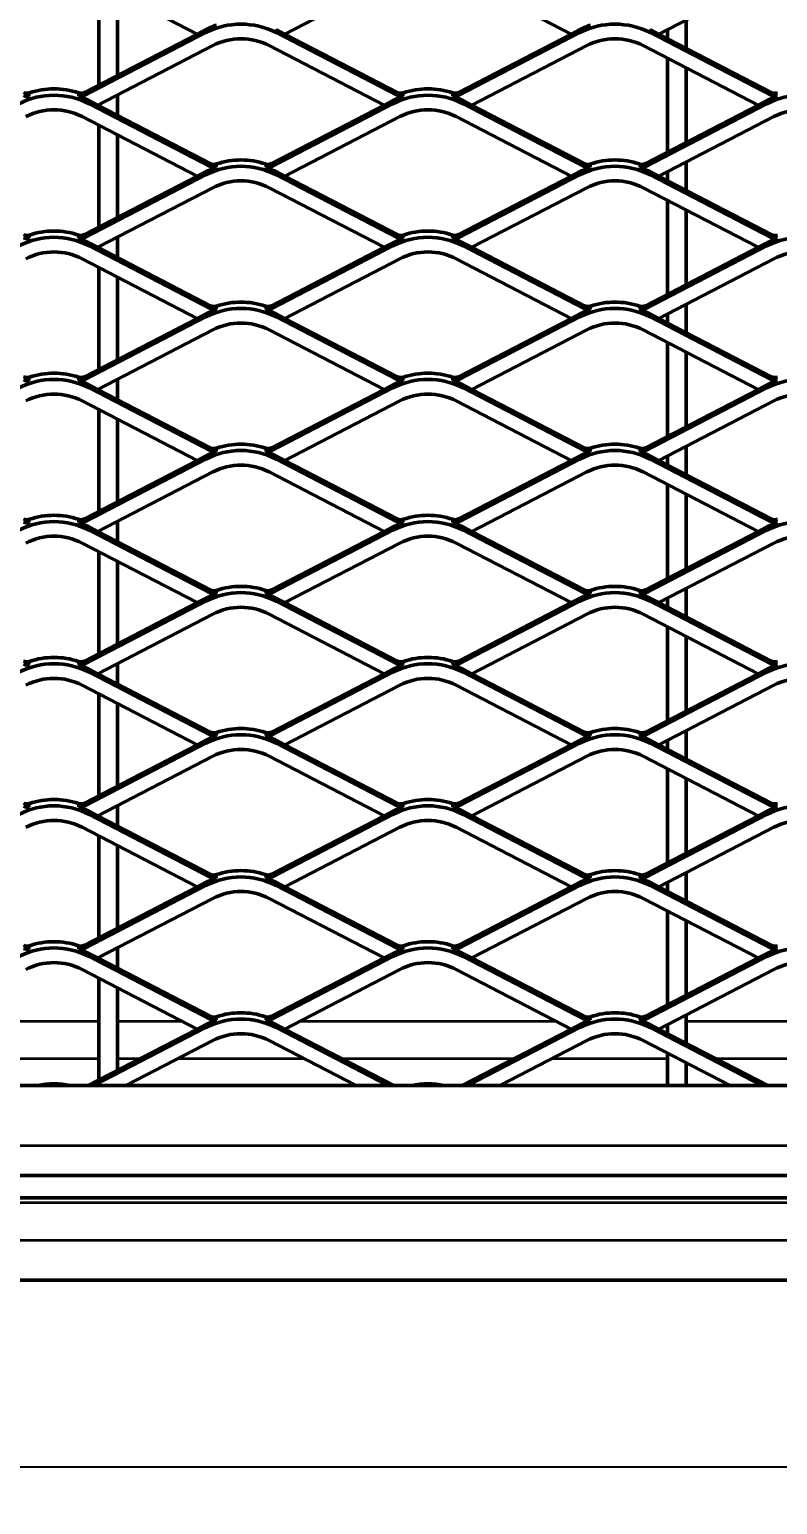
# Model space of a CAD drawing. Header units: millimetres. Extents: x 0 to 1485, y 0 to 1050.
# Drawn here: x 221.4 to 321.4, y 356 to 553.2 of the extents above; entities that cross this region are included whole.
import ezdxf

# ---------------------------------------------------------------- set-up
doc = ezdxf.new("R2010")
doc.units = ezdxf.units.MM
doc.header["$LTSCALE"] = 2.5
for name, color, linetype, lineweight in [('Bemaßung (ISO)', 7, 'Continuous', 25), ('Sichtbar (ISO)', 7, 'Continuous', 50), ('Sichtbar schmal (ISO)', 7, 'Continuous', 35)]:
    doc.layers.add(name, color=color, linetype=linetype, lineweight=lineweight)
doc.styles.add('TXT 3_5', font='isocpeur.ttf')
doc.dimstyles.new('Anrin Standard (DIN)', dxfattribs={"dimscale": 2.5, "dimtxt": 3.5, "dimasz": 2.5, "dimexe": 2, "dimexo": 0, "dimgap": 0.8, "dimtad": 1, "dimrnd": 1e-08, "dimtxsty": 'TXT 3_5', "dimcen": 0.09, "dimdle": 10, "dimclrd": 256, "dimclre": 256, "dimclrt": 256, "dimadec": 0, "dimazin": 2, "dimtfac": 0.714286, "dimtmove": 0, "dimatfit": 3, "dimfxl": 1, "dimtolj": 1, "dimlwd": -1, "dimlwe": -1, "dimarcsym": 0})

# ---------------------------------------------------------------- blocks, each defined once
blk = doc.blocks.new('*D17')
at = {"layer": 'Bemaßung (ISO)', "transparency": 16777216}
for p, q in [((108.71, 386.01), (108.71, 356.01)), ((706.71, 386.01), (706.71, 356.01)), ((700.46, 361.01), (114.96, 361.01))]:
    blk.add_line(p, q, dxfattribs=at)
for points in [[(114.96, 362.06), (114.96, 359.97), (108.71, 361.01)], [(700.46, 362.06), (700.46, 359.97), (706.71, 361.01)]]:
    blk.add_solid(points, dxfattribs=at)
at = {"layer": 'Defpoints', "color": 0, "transparency": 16777216}
for p in [(108.71, 386.01), (706.71, 386.01), (108.71, 361.01)]:
    blk.add_point(p, dxfattribs=at)
at = {"layer": 'Bemaßung (ISO)', "transparency": 16777216, "insert": (399.4, 371.76), "char_height": 8.75, "attachment_point": 1, "style": 'TXT 3_5'}
blk.add_mtext('\\A1;600', dxfattribs=at)

msp = doc.modelspace()

# ---------------------------------------------------------------- linework, layer by layer
at = {"layer": 'Sichtbar (ISO)'}
for p, q in [((243.8402, 552.5751), (228.461, 560.5437)), ((270.9681, 560.5437), (255.5888, 552.5751)), ((293.8402, 552.5751), (278.461, 560.5437)), ((320.9681, 560.5437), (305.5888, 552.5751)), ((230.7145, 559.3761), (230.7145, 545.7741)), ((233.2145, 547.0695), (233.2145, 558.0807)), ((309.2145, 550.6965), (309.2145, 554.4537)), ((245.0314, 552.7713), (228.7828, 544.3522)), ((243.8402, 552.5751), (228.7828, 544.7732)), ((245.0314, 553.1923), (243.8402, 552.5751)), ((255.5888, 552.5751), (254.3976, 553.1923)), ((270.6462, 544.3522), (254.3976, 552.7713)), ((270.6462, 544.7732), (255.5888, 552.5751)), ((295.0314, 552.7713), (278.7828, 544.3522)), ((293.8402, 552.5751), (278.7828, 544.7732)), ((295.0314, 553.1923), (293.8402, 552.5751)), ((305.5888, 552.5751), (304.3976, 553.1923)), ((320.6462, 544.3522), (304.3976, 552.7713)), ((320.6462, 544.7732), (305.5888, 552.5751)), ((306.7145, 553.1584), (306.7145, 551.9918)), ((230.5888, 543.0751), (245.9681, 551.0437)), ((253.461, 551.0437), (268.8402, 543.0751)), ((280.5888, 543.0751), (295.9681, 551.0437)), ((303.461, 551.0437), (318.8402, 543.0751)), ((306.7145, 549.3579), (306.7145, 536.7923)), ((309.2145, 538.0876), (309.2145, 548.0626)), ((233.2145, 541.7146), (233.2145, 544.4356)), ((230.5888, 543.0751), (229.3976, 543.6923)), ((229.3976, 543.2713), (245.6462, 534.8522)), ((245.6462, 535.2732), (230.5888, 543.0751)), ((230.7145, 543.1403), (230.7145, 543.01)), ((253.7828, 534.8522), (270.0314, 543.2713)), ((268.8402, 543.0751), (253.7828, 535.2732)), ((270.0314, 543.6923), (268.8402, 543.0751)), ((280.5888, 543.0751), (279.3976, 543.6923)), ((279.3976, 543.2713), (295.6462, 534.8522)), ((295.6462, 535.2732), (280.5888, 543.0751)), ((303.7828, 534.8522), (320.0314, 543.2713)), ((318.8402, 543.0751), (303.7828, 535.2732)), ((320.0314, 543.6923), (318.8402, 543.0751)), ((243.8402, 533.5751), (228.461, 541.5437)), ((230.7145, 540.3761), (230.7145, 526.7741)), ((270.9681, 541.5437), (255.5888, 533.5751)), ((293.8402, 533.5751), (278.461, 541.5437)), ((320.9681, 541.5437), (305.5888, 533.5751)), ((233.2145, 528.0695), (233.2145, 539.0807)), ((309.2145, 531.6965), (309.2145, 535.4537)), ((245.0314, 533.7713), (228.7828, 525.3522)), ((243.8402, 533.5751), (228.7828, 525.7732)), ((245.0314, 534.1923), (243.8402, 533.5751)), ((255.5888, 533.5751), (254.3976, 534.1923)), ((270.6462, 525.3522), (254.3976, 533.7713)), ((270.6462, 525.7732), (255.5888, 533.5751)), ((295.0314, 533.7713), (278.7828, 525.3522)), ((293.8402, 533.5751), (278.7828, 525.7732)), ((295.0314, 534.1923), (293.8402, 533.5751)), ((305.5888, 533.5751), (304.3976, 534.1923)), ((320.6462, 525.3522), (304.3976, 533.7713)), ((320.6462, 525.7732), (305.5888, 533.5751)), ((306.7145, 534.1584), (306.7145, 532.9918)), ((230.5888, 524.0751), (245.9681, 532.0437)), ((253.461, 532.0437), (268.8402, 524.0751)), ((280.5888, 524.0751), (295.9681, 532.0437)), ((303.461, 532.0437), (318.8402, 524.0751)), ((306.7145, 530.3579), (306.7145, 517.7923)), ((309.2145, 519.0876), (309.2145, 529.0626)), ((230.5888, 524.0751), (229.3976, 524.6923)), ((233.2145, 522.7146), (233.2145, 525.4356)), ((270.0314, 524.6923), (268.8402, 524.0751)), ((280.5888, 524.0751), (279.3976, 524.6923)), ((320.0314, 524.6923), (318.8402, 524.0751)), ((243.8402, 514.5751), (228.461, 522.5437)), ((229.3976, 524.2713), (245.6462, 515.8522)), ((245.6462, 516.2732), (230.5888, 524.0751)), ((230.7145, 524.1403), (230.7145, 524.01)), ((253.7828, 515.8522), (270.0314, 524.2713)), ((268.8402, 524.0751), (253.7828, 516.2732)), ((270.9681, 522.5437), (255.5888, 514.5751)), ((293.8402, 514.5751), (278.461, 522.5437)), ((279.3976, 524.2713), (295.6462, 515.8522)), ((295.6462, 516.2732), (280.5888, 524.0751)), ((303.7828, 515.8522), (320.0314, 524.2713)), ((318.8402, 524.0751), (303.7828, 516.2732)), ((320.9681, 522.5437), (305.5888, 514.5751)), ((230.7145, 521.3761), (230.7145, 507.7741)), ((233.2145, 509.0695), (233.2145, 520.0807)), ((245.0314, 514.7713), (228.7828, 506.3522)), ((245.0314, 515.1923), (243.8402, 514.5751)), ((255.5888, 514.5751), (254.3976, 515.1923)), ((270.6462, 506.3522), (254.3976, 514.7713)), ((295.0314, 514.7713), (278.7828, 506.3522)), ((295.0314, 515.1923), (293.8402, 514.5751)), ((305.5888, 514.5751), (304.3976, 515.1923)), ((320.6462, 506.3522), (304.3976, 514.7713)), ((306.7145, 515.1584), (306.7145, 513.9918)), ((309.2145, 512.6965), (309.2145, 516.4537)), ((243.8402, 514.5751), (228.7828, 506.7732)), ((230.5888, 505.0751), (245.9681, 513.0437)), ((253.461, 513.0437), (268.8402, 505.0751)), ((270.6462, 506.7732), (255.5888, 514.5751)), ((293.8402, 514.5751), (278.7828, 506.7732)), ((280.5888, 505.0751), (295.9681, 513.0437)), ((303.461, 513.0437), (318.8402, 505.0751)), ((320.6462, 506.7732), (305.5888, 514.5751)), ((306.7145, 511.3579), (306.7145, 498.7923)), ((309.2145, 500.0876), (309.2145, 510.0626)), ((230.5888, 505.0751), (229.3976, 505.6923)), ((229.3976, 505.2713), (245.6462, 496.8522)), ((245.6462, 497.2732), (230.5888, 505.0751)), ((230.7145, 505.1403), (230.7145, 505.01)), ((233.2145, 503.7146), (233.2145, 506.4356)), ((253.7828, 496.8522), (270.0314, 505.2713)), ((268.8402, 505.0751), (253.7828, 497.2732)), ((270.0314, 505.6923), (268.8402, 505.0751)), ((280.5888, 505.0751), (279.3976, 505.6923)), ((279.3976, 505.2713), (295.6462, 496.8522)), ((295.6462, 497.2732), (280.5888, 505.0751)), ((303.7828, 496.8522), (320.0314, 505.2713)), ((318.8402, 505.0751), (303.7828, 497.2732)), ((320.0314, 505.6923), (318.8402, 505.0751)), ((243.8402, 495.5751), (228.461, 503.5437)), ((270.9681, 503.5437), (255.5888, 495.5751)), ((293.8402, 495.5751), (278.461, 503.5437)), ((320.9681, 503.5437), (305.5888, 495.5751)), ((230.7145, 502.3761), (230.7145, 488.7741)), ((233.2145, 490.0695), (233.2145, 501.0807)), ((309.2145, 493.6965), (309.2145, 497.4537)), ((245.0314, 495.7713), (228.7828, 487.3522)), ((243.8402, 495.5751), (228.7828, 487.7732)), ((245.0314, 496.1923), (243.8402, 495.5751)), ((255.5888, 495.5751), (254.3976, 496.1923)), ((270.6462, 487.3522), (254.3976, 495.7713)), ((270.6462, 487.7732), (255.5888, 495.5751)), ((295.0314, 495.7713), (278.7828, 487.3522)), ((293.8402, 495.5751), (278.7828, 487.7732)), ((295.0314, 496.1923), (293.8402, 495.5751)), ((305.5888, 495.5751), (304.3976, 496.1923)), ((320.6462, 487.3522), (304.3976, 495.7713)), ((320.6462, 487.7732), (305.5888, 495.5751)), ((306.7145, 496.1584), (306.7145, 494.9918)), ((230.5888, 486.0751), (245.9681, 494.0437)), ((253.461, 494.0437), (268.8402, 486.0751)), ((280.5888, 486.0751), (295.9681, 494.0437)), ((303.461, 494.0437), (318.8402, 486.0751)), ((306.7145, 492.3579), (306.7145, 479.7923)), ((309.2145, 481.0876), (309.2145, 491.0626)), ((233.2145, 484.7146), (233.2145, 487.4356)), ((230.5888, 486.0751), (229.3976, 486.6923)), ((229.3976, 486.2713), (245.6462, 477.8522)), ((245.6462, 478.2732), (230.5888, 486.0751)), ((230.7145, 486.1403), (230.7145, 486.01)), ((253.7828, 477.8522), (270.0314, 486.2713)), ((268.8402, 486.0751), (253.7828, 478.2732)), ((270.0314, 486.6923), (268.8402, 486.0751)), ((280.5888, 486.0751), (279.3976, 486.6923)), ((279.3976, 486.2713), (295.6462, 477.8522)), ((295.6462, 478.2732), (280.5888, 486.0751)), ((303.7828, 477.8522), (320.0314, 486.2713)), ((318.8402, 486.0751), (303.7828, 478.2732)), ((320.0314, 486.6923), (318.8402, 486.0751)), ((243.8402, 476.5751), (228.461, 484.5437)), ((230.7145, 483.3761), (230.7145, 469.7741)), ((270.9681, 484.5437), (255.5888, 476.5751)), ((293.8402, 476.5751), (278.461, 484.5437)), ((320.9681, 484.5437), (305.5888, 476.5751)), ((233.2145, 471.0695), (233.2145, 482.0807)), ((245.0314, 477.1923), (243.8402, 476.5751)), ((255.5888, 476.5751), (254.3976, 477.1923)), ((295.0314, 477.1923), (293.8402, 476.5751)), ((305.5888, 476.5751), (304.3976, 477.1923)), ((309.2145, 474.6965), (309.2145, 478.4537)), ((245.0314, 476.7713), (228.7828, 468.3522)), ((243.8402, 476.5751), (228.7828, 468.7732)), ((270.6462, 468.3522), (254.3976, 476.7713)), ((270.6462, 468.7732), (255.5888, 476.5751)), ((295.0314, 476.7713), (278.7828, 468.3522)), ((293.8402, 476.5751), (278.7828, 468.7732)), ((320.6462, 468.3522), (304.3976, 476.7713)), ((320.6462, 468.7732), (305.5888, 476.5751)), ((306.7145, 477.1584), (306.7145, 475.9918)), ((230.5888, 467.0751), (245.9681, 475.0437)), ((253.461, 475.0437), (268.8402, 467.0751)), ((280.5888, 467.0751), (295.9681, 475.0437)), ((303.461, 475.0437), (318.8402, 467.0751)), ((306.7145, 473.3579), (306.7145, 460.7923)), ((309.2145, 462.0876), (309.2145, 472.0626)), ((230.5888, 467.0751), (229.3976, 467.6923)), ((233.2145, 465.7146), (233.2145, 468.4356)), ((270.0314, 467.6923), (268.8402, 467.0751)), ((280.5888, 467.0751), (279.3976, 467.6923)), ((320.0314, 467.6923), (318.8402, 467.0751)), ((243.8402, 457.5751), (228.461, 465.5437)), ((229.3976, 467.2713), (245.6462, 458.8522)), ((245.6462, 459.2732), (230.5888, 467.0751)), ((230.7145, 467.1403), (230.7145, 467.01)), ((253.7828, 458.8522), (270.0314, 467.2713)), ((268.8402, 467.0751), (253.7828, 459.2732)), ((270.9681, 465.5437), (255.5888, 457.5751)), ((293.8402, 457.5751), (278.461, 465.5437)), ((279.3976, 467.2713), (295.6462, 458.8522)), ((295.6462, 459.2732), (280.5888, 467.0751)), ((303.7828, 458.8522), (320.0314, 467.2713)), ((318.8402, 467.0751), (303.7828, 459.2732)), ((320.9681, 465.5437), (305.5888, 457.5751)), ((230.7145, 464.3761), (230.7145, 450.7741)), ((233.2145, 452.0695), (233.2145, 463.0807)), ((309.2145, 455.6965), (309.2145, 459.4537)), ((245.0314, 457.7713), (228.7828, 449.3522)), ((243.8402, 457.5751), (228.7828, 449.7732)), ((245.0314, 458.1923), (243.8402, 457.5751)), ((255.5888, 457.5751), (254.3976, 458.1923)), ((270.6462, 449.3522), (254.3976, 457.7713)), ((270.6462, 449.7732), (255.5888, 457.5751)), ((295.0314, 457.7713), (278.7828, 449.3522)), ((293.8402, 457.5751), (278.7828, 449.7732)), ((295.0314, 458.1923), (293.8402, 457.5751)), ((305.5888, 457.5751), (304.3976, 458.1923)), ((320.6462, 449.3522), (304.3976, 457.7713)), ((320.6462, 449.7732), (305.5888, 457.5751)), ((306.7145, 458.1584), (306.7145, 456.9918)), ((230.5888, 448.0751), (245.9681, 456.0437)), ((253.461, 456.0437), (268.8402, 448.0751)), ((280.5888, 448.0751), (295.9681, 456.0437)), ((303.461, 456.0437), (318.8402, 448.0751)), ((306.7145, 454.3579), (306.7145, 441.7923)), ((309.2145, 443.0876), (309.2145, 453.0626)), ((230.5888, 448.0751), (229.3976, 448.6923)), ((229.3976, 448.2713), (245.6462, 439.8522)), ((245.6462, 440.2732), (230.5888, 448.0751)), ((230.7145, 448.1403), (230.7145, 448.01)), ((233.2145, 446.7146), (233.2145, 449.4356)), ((253.7828, 439.8522), (270.0314, 448.2713)), ((268.8402, 448.0751), (253.7828, 440.2732)), ((270.0314, 448.6923), (268.8402, 448.0751)), ((280.5888, 448.0751), (279.3976, 448.6923)), ((279.3976, 448.2713), (295.6462, 439.8522)), ((295.6462, 440.2732), (280.5888, 448.0751)), ((303.7828, 439.8522), (320.0314, 448.2713)), ((318.8402, 448.0751), (303.7828, 440.2732)), ((320.0314, 448.6923), (318.8402, 448.0751)), ((243.8402, 438.5751), (228.461, 446.5437)), ((270.9681, 446.5437), (255.5888, 438.5751)), ((293.8402, 438.5751), (278.461, 446.5437)), ((320.9681, 446.5437), (305.5888, 438.5751)), ((230.7145, 445.3761), (230.7145, 431.7741)), ((233.2145, 433.0695), (233.2145, 444.0807)), ((309.2145, 436.6965), (309.2145, 440.4537)), ((245.0314, 438.7713), (228.7828, 430.3522)), ((243.8402, 438.5751), (228.7828, 430.7732)), ((245.0314, 439.1923), (243.8402, 438.5751)), ((255.5888, 438.5751), (254.3976, 439.1923)), ((270.6462, 430.3522), (254.3976, 438.7713)), ((270.6462, 430.7732), (255.5888, 438.5751)), ((295.0314, 438.7713), (278.7828, 430.3522)), ((293.8402, 438.5751), (278.7828, 430.7732)), ((295.0314, 439.1923), (293.8402, 438.5751)), ((305.5888, 438.5751), (304.3976, 439.1923)), ((320.6462, 430.3522), (304.3976, 438.7713)), ((320.6462, 430.7732), (305.5888, 438.5751)), ((306.7145, 439.1584), (306.7145, 437.9918)), ((230.5888, 429.0751), (245.9681, 437.0437)), ((253.461, 437.0437), (268.8402, 429.0751)), ((280.5888, 429.0751), (295.9681, 437.0437)), ((303.461, 437.0437), (318.8402, 429.0751)), ((306.7145, 435.3579), (306.7145, 422.7923)), ((309.2145, 424.0876), (309.2145, 434.0626)), ((233.2145, 427.7146), (233.2145, 430.4356)), ((230.5888, 429.0751), (229.3976, 429.6923)), ((229.3976, 429.2713), (245.6462, 420.8522)), ((245.6462, 421.2732), (230.5888, 429.0751)), ((230.7145, 429.1403), (230.7145, 429.01)), ((253.7828, 420.8522), (270.0314, 429.2713)), ((268.8402, 429.0751), (253.7828, 421.2732)), ((270.0314, 429.6923), (268.8402, 429.0751)), ((280.5888, 429.0751), (279.3976, 429.6923)), ((279.3976, 429.2713), (295.6462, 420.8522)), ((295.6462, 421.2732), (280.5888, 429.0751)), ((303.7828, 420.8522), (320.0314, 429.2713)), ((318.8402, 429.0751), (303.7828, 421.2732)), ((320.0314, 429.6923), (318.8402, 429.0751)), ((243.8402, 419.5751), (228.461, 427.5437)), ((230.7145, 426.3761), (230.7145, 412.7741)), ((270.9681, 427.5437), (255.5888, 419.5751)), ((293.8402, 419.5751), (278.461, 427.5437)), ((320.9681, 427.5437), (305.5888, 419.5751)), ((233.2145, 414.0695), (233.2145, 425.0807)), ((245.0314, 420.1923), (243.8402, 419.5751)), ((255.5888, 419.5751), (254.3976, 420.1923)), ((295.0314, 420.1923), (293.8402, 419.5751)), ((305.5888, 419.5751), (304.3976, 420.1923)), ((306.7145, 420.1584), (306.7145, 418.9918)), ((309.2145, 417.6965), (309.2145, 421.4537)), ((243.8402, 419.5751), (229.2485, 412.0145)), ((245.0314, 419.7713), (230.0611, 412.0145)), ((234.3318, 412.0145), (245.9681, 418.0437)), ((253.461, 418.0437), (265.0972, 412.0145)), ((269.3679, 412.0145), (254.3976, 419.7713)), ((270.1805, 412.0145), (255.5888, 419.5751)), ((293.8402, 419.5751), (279.2485, 412.0145)), ((295.0314, 419.7713), (280.0611, 412.0145)), ((284.3318, 412.0145), (295.9681, 418.0437)), ((303.461, 418.0437), (315.0972, 412.0145)), ((319.3679, 412.0145), (304.3976, 419.7713)), ((320.1805, 412.0145), (305.5888, 419.5751)), ((306.7145, 416.3579), (306.7145, 412.0145)), ((309.2145, 412.0145), (309.2145, 415.0626)), ((132.7145, 412.0145), (682.7145, 412.0145)), ((120.7145, 400.0145), (694.7145, 400.0145)), ((118.7145, 397.0145), (696.7145, 397.0145)), ((706.7145, 386.0145), (108.7145, 386.0145))]:
    msp.add_line(p, q, dxfattribs=at)
for centre, major_axis, start_param, end_param in [((249.7145, 544.1336), (-10, 0), 4.22501539, 5.19976257), ((299.7145, 544.1336), (-10, 0), 4.22501539, 5.19976257), ((249.7145, 544.5547), (-10, 0), 5.04580489, 5.19976257), ((249.7145, 544.1336), (8, 0), 1.08342274, 2.05816992), ((299.7145, 544.5547), (-10, 0), 5.04580489, 5.19976257), ((299.7145, 544.1336), (8, 0), 1.08342274, 2.05816992), ((224.7145, 534.6336), (10, 0), 1.08342274, 2.05816992), ((221.1145, 545.637), (-1, 0), 1.08342274, 1.90421224), ((221.1145, 545.216), (-1, 0), 1.08342274, 1.90421224), ((224.7145, 535.4757), (-10, 0), 4.37897307, 5.04580489), ((228.3145, 545.637), (-1, 0), 1.23738042, 2.05816992), ((228.3145, 545.216), (-1, 0), 1.23738042, 2.05816992), ((224.7145, 535.0547), (-10, 0), 4.22501539, 4.37897307), ((274.7145, 534.6336), (10, 0), 1.08342274, 2.05816992), ((274.7145, 535.0547), (-10, 0), 5.04580489, 5.19976257), ((271.1145, 545.637), (-1, 0), 1.08342274, 1.90421224), ((271.1145, 545.216), (-1, 0), 1.08342274, 1.90421224), ((274.7145, 535.4757), (-10, 0), 4.37897307, 5.04580489), ((278.3145, 545.637), (-1, 0), 1.23738042, 2.05816992), ((278.3145, 545.216), (-1, 0), 1.23738042, 2.05816992), ((274.7145, 535.0547), (-10, 0), 4.22501539, 4.37897307), ((324.7145, 534.6336), (10, 0), 1.08342274, 2.05816992), ((324.7145, 535.0547), (-10, 0), 5.04580489, 5.19976257), ((321.1145, 545.637), (-1, 0), 1.08342274, 1.90421224), ((321.1145, 545.216), (-1, 0), 1.08342274, 1.90421224), ((224.7145, 534.6336), (-8, 0), 4.22501539, 5.19976257), ((274.7145, 534.6336), (-8, 0), 4.22501539, 5.19976257), ((324.7145, 534.6336), (-8, 0), 4.22501539, 5.19976257), ((249.7145, 525.1336), (-10, 0), 4.22501539, 5.19976257), ((249.7145, 525.5547), (-10, 0), 5.04580489, 5.19976257), ((246.1145, 536.137), (-1, 0), 1.08342274, 1.90421224), ((246.1145, 535.716), (1, 0), 4.22501539, 5.04580489), ((249.7145, 525.9757), (-10, 0), 4.37897307, 5.04580489), ((253.3145, 536.137), (-1, 0), 1.23738042, 2.05816992), ((253.3145, 535.716), (1, 0), 4.37897307, 5.19976257), ((249.7145, 525.5547), (-10, 0), 4.22501539, 4.37897307), ((299.7145, 525.1336), (-10, 0), 4.22501539, 5.19976257), ((299.7145, 525.5547), (-10, 0), 5.04580489, 5.19976257), ((296.1145, 536.137), (-1, 0), 1.08342274, 1.90421224), ((296.1145, 535.716), (1, 0), 4.22501539, 5.04580489), ((299.7145, 525.9757), (-10, 0), 4.37897307, 5.04580489), ((303.3145, 536.137), (-1, 0), 1.23738042, 2.05816992), ((303.3145, 535.716), (1, 0), 4.37897307, 5.19976257), ((299.7145, 525.5547), (-10, 0), 4.22501539, 4.37897307), ((249.7145, 525.1336), (8, 0), 1.08342274, 2.05816992), ((299.7145, 525.1336), (8, 0), 1.08342274, 2.05816992), ((224.7145, 515.6336), (10, 0), 1.08342274, 2.05816992), ((221.1145, 526.637), (-1, 0), 1.08342274, 1.90421224), ((221.1145, 526.216), (-1, 0), 1.08342274, 1.90421224), ((224.7145, 516.4757), (-10, 0), 4.37897307, 5.04580489), ((228.3145, 526.637), (-1, 0), 1.23738042, 2.05816992), ((228.3145, 526.216), (-1, 0), 1.23738042, 2.05816992), ((224.7145, 516.0547), (-10, 0), 4.22501539, 4.37897307), ((274.7145, 515.6336), (10, 0), 1.08342274, 2.05816992), ((274.7145, 516.0547), (-10, 0), 5.04580489, 5.19976257), ((271.1145, 526.637), (-1, 0), 1.08342274, 1.90421224), ((271.1145, 526.216), (-1, 0), 1.08342274, 1.90421224), ((274.7145, 516.4757), (-10, 0), 4.37897307, 5.04580489), ((278.3145, 526.637), (-1, 0), 1.23738042, 2.05816992), ((278.3145, 526.216), (-1, 0), 1.23738042, 2.05816992), ((274.7145, 516.0547), (-10, 0), 4.22501539, 4.37897307), ((324.7145, 515.6336), (10, 0), 1.08342274, 2.05816992), ((324.7145, 516.0547), (-10, 0), 5.04580489, 5.19976257), ((321.1145, 526.637), (-1, 0), 1.08342274, 1.90421224), ((321.1145, 526.216), (-1, 0), 1.08342274, 1.90421224), ((224.7145, 515.6336), (-8, 0), 4.22501539, 5.19976257), ((274.7145, 515.6336), (-8, 0), 4.22501539, 5.19976257), ((324.7145, 515.6336), (-8, 0), 4.22501539, 5.19976257), ((249.7145, 506.9757), (-10, 0), 4.37897307, 5.04580489), ((299.7145, 506.9757), (-10, 0), 4.37897307, 5.04580489), ((249.7145, 506.1336), (-10, 0), 4.22501539, 5.19976257), ((249.7145, 506.5547), (-10, 0), 5.04580489, 5.19976257), ((246.1145, 517.137), (-1, 0), 1.08342274, 1.90421224), ((246.1145, 516.716), (1, 0), 4.22501539, 5.04580489), ((253.3145, 517.137), (-1, 0), 1.23738042, 2.05816992), ((253.3145, 516.716), (1, 0), 4.37897307, 5.19976257), ((249.7145, 506.5547), (-10, 0), 4.22501539, 4.37897307), ((299.7145, 506.1336), (-10, 0), 4.22501539, 5.19976257), ((299.7145, 506.5547), (-10, 0), 5.04580489, 5.19976257), ((296.1145, 517.137), (-1, 0), 1.08342274, 1.90421224), ((296.1145, 516.716), (1, 0), 4.22501539, 5.04580489), ((303.3145, 517.137), (-1, 0), 1.23738042, 2.05816992), ((303.3145, 516.716), (1, 0), 4.37897307, 5.19976257), ((299.7145, 506.5547), (-10, 0), 4.22501539, 4.37897307), ((249.7145, 506.1336), (8, 0), 1.08342274, 2.05816992), ((299.7145, 506.1336), (8, 0), 1.08342274, 2.05816992), ((224.7145, 496.6336), (10, 0), 1.08342274, 2.05816992), ((221.1145, 507.637), (-1, 0), 1.08342274, 1.90421224), ((224.7145, 497.4757), (-10, 0), 4.37897307, 5.04580489), ((228.3145, 507.637), (-1, 0), 1.23738042, 2.05816992), ((274.7145, 496.6336), (10, 0), 1.08342274, 2.05816992), ((271.1145, 507.637), (-1, 0), 1.08342274, 1.90421224), ((274.7145, 497.4757), (-10, 0), 4.37897307, 5.04580489), ((278.3145, 507.637), (-1, 0), 1.23738042, 2.05816992), ((324.7145, 496.6336), (10, 0), 1.08342274, 2.05816992), ((321.1145, 507.637), (-1, 0), 1.08342274, 1.90421224), ((221.1145, 507.216), (-1, 0), 1.08342274, 1.90421224), ((228.3145, 507.216), (-1, 0), 1.23738042, 2.05816992), ((224.7145, 497.0547), (-10, 0), 4.22501539, 4.37897307), ((274.7145, 497.0547), (-10, 0), 5.04580489, 5.19976257), ((271.1145, 507.216), (-1, 0), 1.08342274, 1.90421224), ((278.3145, 507.216), (-1, 0), 1.23738042, 2.05816992), ((274.7145, 497.0547), (-10, 0), 4.22501539, 4.37897307), ((324.7145, 497.0547), (-10, 0), 5.04580489, 5.19976257), ((321.1145, 507.216), (-1, 0), 1.08342274, 1.90421224), ((224.7145, 496.6336), (-8, 0), 4.22501539, 5.19976257), ((274.7145, 496.6336), (-8, 0), 4.22501539, 5.19976257), ((324.7145, 496.6336), (-8, 0), 4.22501539, 5.19976257), ((249.7145, 487.1336), (-10, 0), 4.22501539, 5.19976257), ((246.1145, 498.137), (-1, 0), 1.08342274, 1.90421224), ((249.7145, 487.9757), (-10, 0), 4.37897307, 5.04580489), ((253.3145, 498.137), (-1, 0), 1.23738042, 2.05816992), ((299.7145, 487.1336), (-10, 0), 4.22501539, 5.19976257), ((296.1145, 498.137), (-1, 0), 1.08342274, 1.90421224), ((299.7145, 487.9757), (-10, 0), 4.37897307, 5.04580489), ((303.3145, 498.137), (-1, 0), 1.23738042, 2.05816992), ((249.7145, 487.5547), (-10, 0), 5.04580489, 5.19976257), ((246.1145, 497.716), (1, 0), 4.22501539, 5.04580489), ((249.7145, 487.1336), (8, 0), 1.08342274, 2.05816992), ((253.3145, 497.716), (1, 0), 4.37897307, 5.19976257), ((249.7145, 487.5547), (-10, 0), 4.22501539, 4.37897307), ((299.7145, 487.5547), (-10, 0), 5.04580489, 5.19976257), ((296.1145, 497.716), (1, 0), 4.22501539, 5.04580489), ((299.7145, 487.1336), (8, 0), 1.08342274, 2.05816992), ((303.3145, 497.716), (1, 0), 4.37897307, 5.19976257), ((299.7145, 487.5547), (-10, 0), 4.22501539, 4.37897307), ((224.7145, 477.6336), (10, 0), 1.08342274, 2.05816992), ((221.1145, 488.637), (-1, 0), 1.08342274, 1.90421224), ((221.1145, 488.216), (-1, 0), 1.08342274, 1.90421224), ((224.7145, 478.4757), (-10, 0), 4.37897307, 5.04580489), ((228.3145, 488.637), (-1, 0), 1.23738042, 2.05816992), ((228.3145, 488.216), (-1, 0), 1.23738042, 2.05816992), ((224.7145, 478.0547), (-10, 0), 4.22501539, 4.37897307), ((274.7145, 477.6336), (10, 0), 1.08342274, 2.05816992), ((274.7145, 478.0547), (-10, 0), 5.04580489, 5.19976257), ((271.1145, 488.637), (-1, 0), 1.08342274, 1.90421224), ((271.1145, 488.216), (-1, 0), 1.08342274, 1.90421224), ((274.7145, 478.4757), (-10, 0), 4.37897307, 5.04580489), ((278.3145, 488.637), (-1, 0), 1.23738042, 2.05816992), ((278.3145, 488.216), (-1, 0), 1.23738042, 2.05816992), ((274.7145, 478.0547), (-10, 0), 4.22501539, 4.37897307), ((324.7145, 477.6336), (10, 0), 1.08342274, 2.05816992), ((324.7145, 478.0547), (-10, 0), 5.04580489, 5.19976257), ((321.1145, 488.637), (-1, 0), 1.08342274, 1.90421224), ((321.1145, 488.216), (-1, 0), 1.08342274, 1.90421224), ((224.7145, 477.6336), (-8, 0), 4.22501539, 5.19976257), ((274.7145, 477.6336), (-8, 0), 4.22501539, 5.19976257), ((324.7145, 477.6336), (-8, 0), 4.22501539, 5.19976257), ((249.7145, 468.1336), (-10, 0), 4.22501539, 5.19976257), ((249.7145, 468.5547), (-10, 0), 5.04580489, 5.19976257), ((246.1145, 479.137), (-1, 0), 1.08342274, 1.90421224), ((246.1145, 478.716), (1, 0), 4.22501539, 5.04580489), ((249.7145, 468.9757), (-10, 0), 4.37897307, 5.04580489), ((253.3145, 479.137), (-1, 0), 1.23738042, 2.05816992), ((253.3145, 478.716), (1, 0), 4.37897307, 5.19976257), ((249.7145, 468.5547), (-10, 0), 4.22501539, 4.37897307), ((299.7145, 468.1336), (-10, 0), 4.22501539, 5.19976257), ((299.7145, 468.5547), (-10, 0), 5.04580489, 5.19976257), ((296.1145, 479.137), (-1, 0), 1.08342274, 1.90421224), ((296.1145, 478.716), (1, 0), 4.22501539, 5.04580489), ((299.7145, 468.9757), (-10, 0), 4.37897307, 5.04580489), ((303.3145, 479.137), (-1, 0), 1.23738042, 2.05816992), ((303.3145, 478.716), (1, 0), 4.37897307, 5.19976257), ((299.7145, 468.5547), (-10, 0), 4.22501539, 4.37897307), ((249.7145, 468.1336), (8, 0), 1.08342274, 2.05816992), ((299.7145, 468.1336), (8, 0), 1.08342274, 2.05816992), ((224.7145, 459.4757), (-10, 0), 4.37897307, 5.04580489), ((274.7145, 459.4757), (-10, 0), 4.37897307, 5.04580489), ((224.7145, 458.6336), (10, 0), 1.08342274, 2.05816992), ((221.1145, 469.637), (-1, 0), 1.08342274, 1.90421224), ((221.1145, 469.216), (-1, 0), 1.08342274, 1.90421224), ((228.3145, 469.637), (-1, 0), 1.23738042, 2.05816992), ((228.3145, 469.216), (-1, 0), 1.23738042, 2.05816992), ((224.7145, 459.0547), (-10, 0), 4.22501539, 4.37897307), ((274.7145, 458.6336), (10, 0), 1.08342274, 2.05816992), ((274.7145, 459.0547), (-10, 0), 5.04580489, 5.19976257), ((271.1145, 469.637), (-1, 0), 1.08342274, 1.90421224), ((271.1145, 469.216), (-1, 0), 1.08342274, 1.90421224), ((278.3145, 469.637), (-1, 0), 1.23738042, 2.05816992), ((278.3145, 469.216), (-1, 0), 1.23738042, 2.05816992), ((274.7145, 459.0547), (-10, 0), 4.22501539, 4.37897307), ((324.7145, 458.6336), (10, 0), 1.08342274, 2.05816992), ((324.7145, 459.0547), (-10, 0), 5.04580489, 5.19976257), ((321.1145, 469.637), (-1, 0), 1.08342274, 1.90421224), ((321.1145, 469.216), (-1, 0), 1.08342274, 1.90421224), ((224.7145, 458.6336), (-8, 0), 4.22501539, 5.19976257), ((274.7145, 458.6336), (-8, 0), 4.22501539, 5.19976257), ((324.7145, 458.6336), (-8, 0), 4.22501539, 5.19976257), ((249.7145, 449.9757), (-10, 0), 4.37897307, 5.04580489), ((299.7145, 449.9757), (-10, 0), 4.37897307, 5.04580489), ((249.7145, 449.1336), (-10, 0), 4.22501539, 5.19976257), ((249.7145, 449.5547), (-10, 0), 5.04580489, 5.19976257), ((246.1145, 460.137), (-1, 0), 1.08342274, 1.90421224), ((246.1145, 459.716), (1, 0), 4.22501539, 5.04580489), ((253.3145, 460.137), (-1, 0), 1.23738042, 2.05816992), ((253.3145, 459.716), (1, 0), 4.37897307, 5.19976257), ((249.7145, 449.5547), (-10, 0), 4.22501539, 4.37897307), ((299.7145, 449.1336), (-10, 0), 4.22501539, 5.19976257), ((299.7145, 449.5547), (-10, 0), 5.04580489, 5.19976257), ((296.1145, 460.137), (-1, 0), 1.08342274, 1.90421224), ((296.1145, 459.716), (1, 0), 4.22501539, 5.04580489), ((303.3145, 460.137), (-1, 0), 1.23738042, 2.05816992), ((303.3145, 459.716), (1, 0), 4.37897307, 5.19976257), ((299.7145, 449.5547), (-10, 0), 4.22501539, 4.37897307), ((249.7145, 449.1336), (8, 0), 1.08342274, 2.05816992), ((299.7145, 449.1336), (8, 0), 1.08342274, 2.05816992), ((224.7145, 439.6336), (10, 0), 1.08342274, 2.05816992), ((221.1145, 450.637), (-1, 0), 1.08342274, 1.90421224), ((224.7145, 440.4757), (-10, 0), 4.37897307, 5.04580489), ((228.3145, 450.637), (-1, 0), 1.23738042, 2.05816992), ((274.7145, 439.6336), (10, 0), 1.08342274, 2.05816992), ((271.1145, 450.637), (-1, 0), 1.08342274, 1.90421224), ((274.7145, 440.4757), (-10, 0), 4.37897307, 5.04580489), ((278.3145, 450.637), (-1, 0), 1.23738042, 2.05816992), ((324.7145, 439.6336), (10, 0), 1.08342274, 2.05816992), ((321.1145, 450.637), (-1, 0), 1.08342274, 1.90421224), ((221.1145, 450.216), (-1, 0), 1.08342274, 1.90421224), ((224.7145, 439.6336), (-8, 0), 4.22501539, 5.19976257), ((228.3145, 450.216), (-1, 0), 1.23738042, 2.05816992), ((224.7145, 440.0547), (-10, 0), 4.22501539, 4.37897307), ((274.7145, 440.0547), (-10, 0), 5.04580489, 5.19976257), ((271.1145, 450.216), (-1, 0), 1.08342274, 1.90421224), ((274.7145, 439.6336), (-8, 0), 4.22501539, 5.19976257), ((278.3145, 450.216), (-1, 0), 1.23738042, 2.05816992), ((274.7145, 440.0547), (-10, 0), 4.22501539, 4.37897307), ((324.7145, 440.0547), (-10, 0), 5.04580489, 5.19976257), ((321.1145, 450.216), (-1, 0), 1.08342274, 1.90421224), ((324.7145, 439.6336), (-8, 0), 4.22501539, 5.19976257), ((249.7145, 430.1336), (-10, 0), 4.22501539, 5.19976257), ((249.7145, 430.5547), (-10, 0), 5.04580489, 5.19976257), ((246.1145, 441.137), (-1, 0), 1.08342274, 1.90421224), ((246.1145, 440.716), (1, 0), 4.22501539, 5.04580489), ((249.7145, 430.9757), (-10, 0), 4.37897307, 5.04580489), ((253.3145, 441.137), (-1, 0), 1.23738042, 2.05816992), ((253.3145, 440.716), (1, 0), 4.37897307, 5.19976257), ((249.7145, 430.5547), (-10, 0), 4.22501539, 4.37897307), ((299.7145, 430.1336), (-10, 0), 4.22501539, 5.19976257), ((299.7145, 430.5547), (-10, 0), 5.04580489, 5.19976257), ((296.1145, 441.137), (-1, 0), 1.08342274, 1.90421224), ((296.1145, 440.716), (1, 0), 4.22501539, 5.04580489), ((299.7145, 430.9757), (-10, 0), 4.37897307, 5.04580489), ((303.3145, 441.137), (-1, 0), 1.23738042, 2.05816992), ((303.3145, 440.716), (1, 0), 4.37897307, 5.19976257), ((299.7145, 430.5547), (-10, 0), 4.22501539, 4.37897307), ((249.7145, 430.1336), (8, 0), 1.08342274, 2.05816992), ((299.7145, 430.1336), (8, 0), 1.08342274, 2.05816992), ((224.7145, 420.6336), (10, 0), 1.08342274, 2.05816992), ((221.1145, 431.637), (-1, 0), 1.08342274, 1.90421224), ((221.1145, 431.216), (-1, 0), 1.08342274, 1.90421224), ((224.7145, 421.4757), (-10, 0), 4.37897307, 5.04580489), ((228.3145, 431.637), (-1, 0), 1.23738042, 2.05816992), ((228.3145, 431.216), (-1, 0), 1.23738042, 2.05816992), ((224.7145, 421.0547), (-10, 0), 4.22501539, 4.37897307), ((274.7145, 420.6336), (10, 0), 1.08342274, 2.05816992), ((274.7145, 421.0547), (-10, 0), 5.04580489, 5.19976257), ((271.1145, 431.637), (-1, 0), 1.08342274, 1.90421224), ((271.1145, 431.216), (-1, 0), 1.08342274, 1.90421224), ((274.7145, 421.4757), (-10, 0), 4.37897307, 5.04580489), ((278.3145, 431.637), (-1, 0), 1.23738042, 2.05816992), ((278.3145, 431.216), (-1, 0), 1.23738042, 2.05816992), ((274.7145, 421.0547), (-10, 0), 4.22501539, 4.37897307), ((324.7145, 420.6336), (10, 0), 1.08342274, 2.05816992), ((324.7145, 421.0547), (-10, 0), 5.04580489, 5.19976257), ((321.1145, 431.637), (-1, 0), 1.08342274, 1.90421224), ((321.1145, 431.216), (-1, 0), 1.08342274, 1.90421224), ((224.7145, 420.6336), (-8, 0), 4.22501539, 5.19976257), ((274.7145, 420.6336), (-8, 0), 4.22501539, 5.19976257), ((324.7145, 420.6336), (-8, 0), 4.22501539, 5.19976257), ((249.7145, 411.1336), (-10, 0), 4.22501539, 5.19976257), ((249.7145, 411.5547), (-10, 0), 5.04580489, 5.19976257), ((246.1145, 422.137), (-1, 0), 1.08342274, 1.90421224), ((246.1145, 421.716), (1, 0), 4.22501539, 5.04580489), ((249.7145, 411.9757), (-10, 0), 4.37897307, 5.04580489), ((253.3145, 422.137), (-1, 0), 1.23738042, 2.05816992), ((253.3145, 421.716), (1, 0), 4.37897307, 5.19976257), ((249.7145, 411.5547), (-10, 0), 4.22501539, 4.37897307), ((299.7145, 411.1336), (-10, 0), 4.22501539, 5.19976257), ((299.7145, 411.5547), (-10, 0), 5.04580489, 5.19976257), ((296.1145, 422.137), (-1, 0), 1.08342274, 1.90421224), ((296.1145, 421.716), (1, 0), 4.22501539, 5.04580489), ((299.7145, 411.9757), (-10, 0), 4.37897307, 5.04580489), ((303.3145, 422.137), (-1, 0), 1.23738042, 2.05816992), ((303.3145, 421.716), (1, 0), 4.37897307, 5.19976257), ((299.7145, 411.5547), (-10, 0), 4.22501539, 4.37897307), ((249.7145, 411.1336), (8, 0), 1.08342274, 2.05816992), ((299.7145, 411.1336), (8, 0), 1.08342274, 2.05816992), ((224.7145, 402.4757), (-10, 0), 4.49170956, 4.93306841), ((274.7145, 402.4757), (-10, 0), 4.49170956, 4.93306841)]:
    msp.add_ellipse(centre, major_axis=major_axis, ratio=0.97758819, start_param=start_param, end_param=end_param, dxfattribs=at)
at = {"layer": 'Sichtbar schmal (ISO)'}
for p, q in [((245.0314, 552.7713), (245.0314, 553.1923)), ((254.3976, 552.7713), (254.3976, 553.1923)), ((295.0314, 552.7713), (295.0314, 553.1923)), ((304.3976, 552.7713), (304.3976, 553.1923)), ((221.4418, 544.2922), (221.4418, 544.7133)), ((227.9872, 544.2922), (227.9872, 544.7133)), ((228.7828, 544.3522), (228.7828, 544.7732)), ((270.6462, 544.3522), (270.6462, 544.7732)), ((271.4418, 544.2922), (271.4418, 544.7133)), ((277.9872, 544.2922), (277.9872, 544.7133)), ((278.7828, 544.3522), (278.7828, 544.7732)), ((320.6462, 544.3522), (320.6462, 544.7732)), ((229.3976, 543.6923), (229.3976, 543.2713)), ((270.0314, 543.6923), (270.0314, 543.2713)), ((279.3976, 543.6923), (279.3976, 543.2713)), ((320.0314, 543.6923), (320.0314, 543.2713)), ((245.6462, 535.2732), (245.6462, 534.8522)), ((246.4418, 535.2133), (246.4418, 534.7922)), ((252.9872, 535.2133), (252.9872, 534.7922)), ((253.7828, 535.2732), (253.7828, 534.8522)), ((295.6462, 535.2732), (295.6462, 534.8522)), ((296.4418, 535.2133), (296.4418, 534.7922)), ((302.9872, 535.2133), (302.9872, 534.7922)), ((303.7828, 535.2732), (303.7828, 534.8522)), ((245.0314, 533.7713), (245.0314, 534.1923)), ((254.3976, 533.7713), (254.3976, 534.1923)), ((295.0314, 533.7713), (295.0314, 534.1923)), ((304.3976, 533.7713), (304.3976, 534.1923)), ((221.4418, 525.2922), (221.4418, 525.7133)), ((227.9872, 525.2922), (227.9872, 525.7133)), ((228.7828, 525.3522), (228.7828, 525.7732)), ((229.3976, 524.6923), (229.3976, 524.2713)), ((270.0314, 524.6923), (270.0314, 524.2713)), ((270.6462, 525.3522), (270.6462, 525.7732)), ((271.4418, 525.2922), (271.4418, 525.7133)), ((277.9872, 525.2922), (277.9872, 525.7133)), ((278.7828, 525.3522), (278.7828, 525.7732)), ((279.3976, 524.6923), (279.3976, 524.2713)), ((320.0314, 524.6923), (320.0314, 524.2713)), ((320.6462, 525.3522), (320.6462, 525.7732)), ((245.0314, 514.7713), (245.0314, 515.1923)), ((245.6462, 516.2732), (245.6462, 515.8522)), ((246.4418, 516.2133), (246.4418, 515.7922)), ((252.9872, 516.2133), (252.9872, 515.7922)), ((253.7828, 516.2732), (253.7828, 515.8522)), ((254.3976, 514.7713), (254.3976, 515.1923)), ((295.0314, 514.7713), (295.0314, 515.1923)), ((295.6462, 516.2732), (295.6462, 515.8522)), ((296.4418, 516.2133), (296.4418, 515.7922)), ((302.9872, 516.2133), (302.9872, 515.7922)), ((303.7828, 516.2732), (303.7828, 515.8522)), ((304.3976, 514.7713), (304.3976, 515.1923)), ((228.7828, 506.3522), (228.7828, 506.7732)), ((270.6462, 506.3522), (270.6462, 506.7732)), ((278.7828, 506.3522), (278.7828, 506.7732)), ((320.6462, 506.3522), (320.6462, 506.7732)), ((221.4418, 506.2922), (221.4418, 506.7133)), ((227.9872, 506.2922), (227.9872, 506.7133)), ((229.3976, 505.6923), (229.3976, 505.2713)), ((270.0314, 505.6923), (270.0314, 505.2713)), ((271.4418, 506.2922), (271.4418, 506.7133)), ((277.9872, 506.2922), (277.9872, 506.7133)), ((279.3976, 505.6923), (279.3976, 505.2713)), ((320.0314, 505.6923), (320.0314, 505.2713)), ((245.6462, 497.2732), (245.6462, 496.8522)), ((246.4418, 497.2133), (246.4418, 496.7922)), ((252.9872, 497.2133), (252.9872, 496.7922)), ((253.7828, 497.2732), (253.7828, 496.8522)), ((295.6462, 497.2732), (295.6462, 496.8522)), ((296.4418, 497.2133), (296.4418, 496.7922)), ((302.9872, 497.2133), (302.9872, 496.7922)), ((303.7828, 497.2732), (303.7828, 496.8522)), ((245.0314, 495.7713), (245.0314, 496.1923)), ((254.3976, 495.7713), (254.3976, 496.1923)), ((295.0314, 495.7713), (295.0314, 496.1923)), ((304.3976, 495.7713), (304.3976, 496.1923)), ((221.4418, 487.2922), (221.4418, 487.7133)), ((227.9872, 487.2922), (227.9872, 487.7133)), ((228.7828, 487.3522), (228.7828, 487.7732)), ((270.6462, 487.3522), (270.6462, 487.7732)), ((271.4418, 487.2922), (271.4418, 487.7133)), ((277.9872, 487.2922), (277.9872, 487.7133)), ((278.7828, 487.3522), (278.7828, 487.7732)), ((320.6462, 487.3522), (320.6462, 487.7732)), ((229.3976, 486.6923), (229.3976, 486.2713)), ((270.0314, 486.6923), (270.0314, 486.2713)), ((279.3976, 486.6923), (279.3976, 486.2713)), ((320.0314, 486.6923), (320.0314, 486.2713)), ((245.0314, 476.7713), (245.0314, 477.1923)), ((245.6462, 478.2732), (245.6462, 477.8522)), ((246.4418, 478.2133), (246.4418, 477.7922)), ((252.9872, 478.2133), (252.9872, 477.7922)), ((253.7828, 478.2732), (253.7828, 477.8522)), ((254.3976, 476.7713), (254.3976, 477.1923)), ((295.0314, 476.7713), (295.0314, 477.1923)), ((295.6462, 478.2732), (295.6462, 477.8522)), ((296.4418, 478.2133), (296.4418, 477.7922)), ((302.9872, 478.2133), (302.9872, 477.7922)), ((303.7828, 478.2732), (303.7828, 477.8522)), ((304.3976, 476.7713), (304.3976, 477.1923)), ((221.4418, 468.2922), (221.4418, 468.7133)), ((227.9872, 468.2922), (227.9872, 468.7133)), ((228.7828, 468.3522), (228.7828, 468.7732)), ((229.3976, 467.6923), (229.3976, 467.2713)), ((270.0314, 467.6923), (270.0314, 467.2713)), ((270.6462, 468.3522), (270.6462, 468.7732)), ((271.4418, 468.2922), (271.4418, 468.7133)), ((277.9872, 468.2922), (277.9872, 468.7133)), ((278.7828, 468.3522), (278.7828, 468.7732)), ((279.3976, 467.6923), (279.3976, 467.2713)), ((320.0314, 467.6923), (320.0314, 467.2713)), ((320.6462, 468.3522), (320.6462, 468.7732)), ((245.0314, 457.7713), (245.0314, 458.1923)), ((245.6462, 459.2732), (245.6462, 458.8522)), ((246.4418, 459.2133), (246.4418, 458.7922)), ((252.9872, 459.2133), (252.9872, 458.7922)), ((253.7828, 459.2732), (253.7828, 458.8522)), ((254.3976, 457.7713), (254.3976, 458.1923)), ((295.0314, 457.7713), (295.0314, 458.1923)), ((295.6462, 459.2732), (295.6462, 458.8522)), ((296.4418, 459.2133), (296.4418, 458.7922)), ((302.9872, 459.2133), (302.9872, 458.7922)), ((303.7828, 459.2732), (303.7828, 458.8522)), ((304.3976, 457.7713), (304.3976, 458.1923)), ((221.4418, 449.2922), (221.4418, 449.7133)), ((227.9872, 449.2922), (227.9872, 449.7133)), ((228.7828, 449.3522), (228.7828, 449.7732)), ((270.6462, 449.3522), (270.6462, 449.7732)), ((271.4418, 449.2922), (271.4418, 449.7133)), ((277.9872, 449.2922), (277.9872, 449.7133)), ((278.7828, 449.3522), (278.7828, 449.7732)), ((320.6462, 449.3522), (320.6462, 449.7732)), ((229.3976, 448.6923), (229.3976, 448.2713)), ((270.0314, 448.6923), (270.0314, 448.2713)), ((279.3976, 448.6923), (279.3976, 448.2713)), ((320.0314, 448.6923), (320.0314, 448.2713)), ((245.6462, 440.2732), (245.6462, 439.8522)), ((246.4418, 440.2133), (246.4418, 439.7922)), ((252.9872, 440.2133), (252.9872, 439.7922)), ((253.7828, 440.2732), (253.7828, 439.8522)), ((295.6462, 440.2732), (295.6462, 439.8522)), ((296.4418, 440.2133), (296.4418, 439.7922)), ((302.9872, 440.2133), (302.9872, 439.7922)), ((303.7828, 440.2732), (303.7828, 439.8522)), ((245.0314, 438.7713), (245.0314, 439.1923)), ((254.3976, 438.7713), (254.3976, 439.1923)), ((295.0314, 438.7713), (295.0314, 439.1923)), ((304.3976, 438.7713), (304.3976, 439.1923)), ((221.4418, 430.2922), (221.4418, 430.7133)), ((227.9872, 430.2922), (227.9872, 430.7133)), ((228.7828, 430.3522), (228.7828, 430.7732)), ((270.6462, 430.3522), (270.6462, 430.7732)), ((271.4418, 430.2922), (271.4418, 430.7133)), ((277.9872, 430.2922), (277.9872, 430.7133)), ((278.7828, 430.3522), (278.7828, 430.7732)), ((320.6462, 430.3522), (320.6462, 430.7732)), ((229.3976, 429.6923), (229.3976, 429.2713)), ((270.0314, 429.6923), (270.0314, 429.2713)), ((279.3976, 429.6923), (279.3976, 429.2713)), ((320.0314, 429.6923), (320.0314, 429.2713)), ((230.7145, 420.5962), (207.5594, 420.5962)), ((241.8696, 420.5962), (233.2145, 420.5962)), ((245.0314, 419.7713), (245.0314, 420.1923)), ((245.6462, 421.2732), (245.6462, 420.8522)), ((246.4418, 421.2133), (246.4418, 420.7922)), ((252.9872, 421.2133), (252.9872, 420.7922)), ((253.7828, 421.2732), (253.7828, 420.8522)), ((254.3976, 419.7713), (254.3976, 420.1923)), ((291.8696, 420.5962), (257.5594, 420.5962)), ((295.0314, 419.7713), (295.0314, 420.1923)), ((295.6462, 421.2732), (295.6462, 420.8522)), ((296.4418, 421.2133), (296.4418, 420.7922)), ((302.9872, 421.2133), (302.9872, 420.7922)), ((303.7828, 421.2732), (303.7828, 420.8522)), ((304.3976, 419.7713), (304.3976, 420.1923)), ((341.8696, 420.5962), (309.2145, 420.5962)), ((213.2313, 415.6152), (230.7145, 415.6152)), ((233.2145, 415.6152), (236.1977, 415.6152)), ((241.2811, 415.6152), (258.1479, 415.6152)), ((263.2313, 415.6152), (286.1977, 415.6152)), ((291.2811, 415.6152), (306.7145, 415.6152)), ((313.2313, 415.6152), (336.1977, 415.6152)), ((222.6423, 412.0394), (220.1325, 412.0394)), ((229.2965, 412.0394), (226.7867, 412.0394)), ((265.0492, 412.0394), (234.3799, 412.0394)), ((272.6423, 412.0394), (270.1325, 412.0394)), ((279.2965, 412.0394), (276.7867, 412.0394)), ((306.7145, 412.0394), (284.3799, 412.0394)), ((315.0492, 412.0394), (309.2145, 412.0394)), ((322.6423, 412.0394), (320.1325, 412.0394)), ((124.7145, 404.0145), (690.7145, 404.0145)), ((697.3789, 396.3501), (118.0501, 396.3501)), ((113.0548, 391.3549), (702.3742, 391.3549))]:
    msp.add_line(p, q, dxfattribs=at)

# ---------------------------------------------------------------- dimensions: what is measured, and where the dimension line sits
at = {"layer": 'Bemaßung (ISO)'}
dim = msp.add_linear_dim(base=(108.7145, 361.0145), p1=(706.7145, 386.0145), p2=(108.7145, 386.0145), angle=180, dimstyle='Anrin Standard (DIN)', override={"dimgap": 0.8, "dimdec": 2, "dimlfac": 1.003344, "dimtol": 0, "dimlim": 0, "dimtp": 0, "dimtm": 0, "dimtdec": 2, "dimtofl": 0, "dimatfit": 1}, dxfattribs=at)
dim.commit()
dim.dimension.update_dxf_attribs({"geometry": '*D17', "text_midpoint": (407.7145, 361.0145), "dimtype": 160})

doc.saveas('drawing.dxf')
